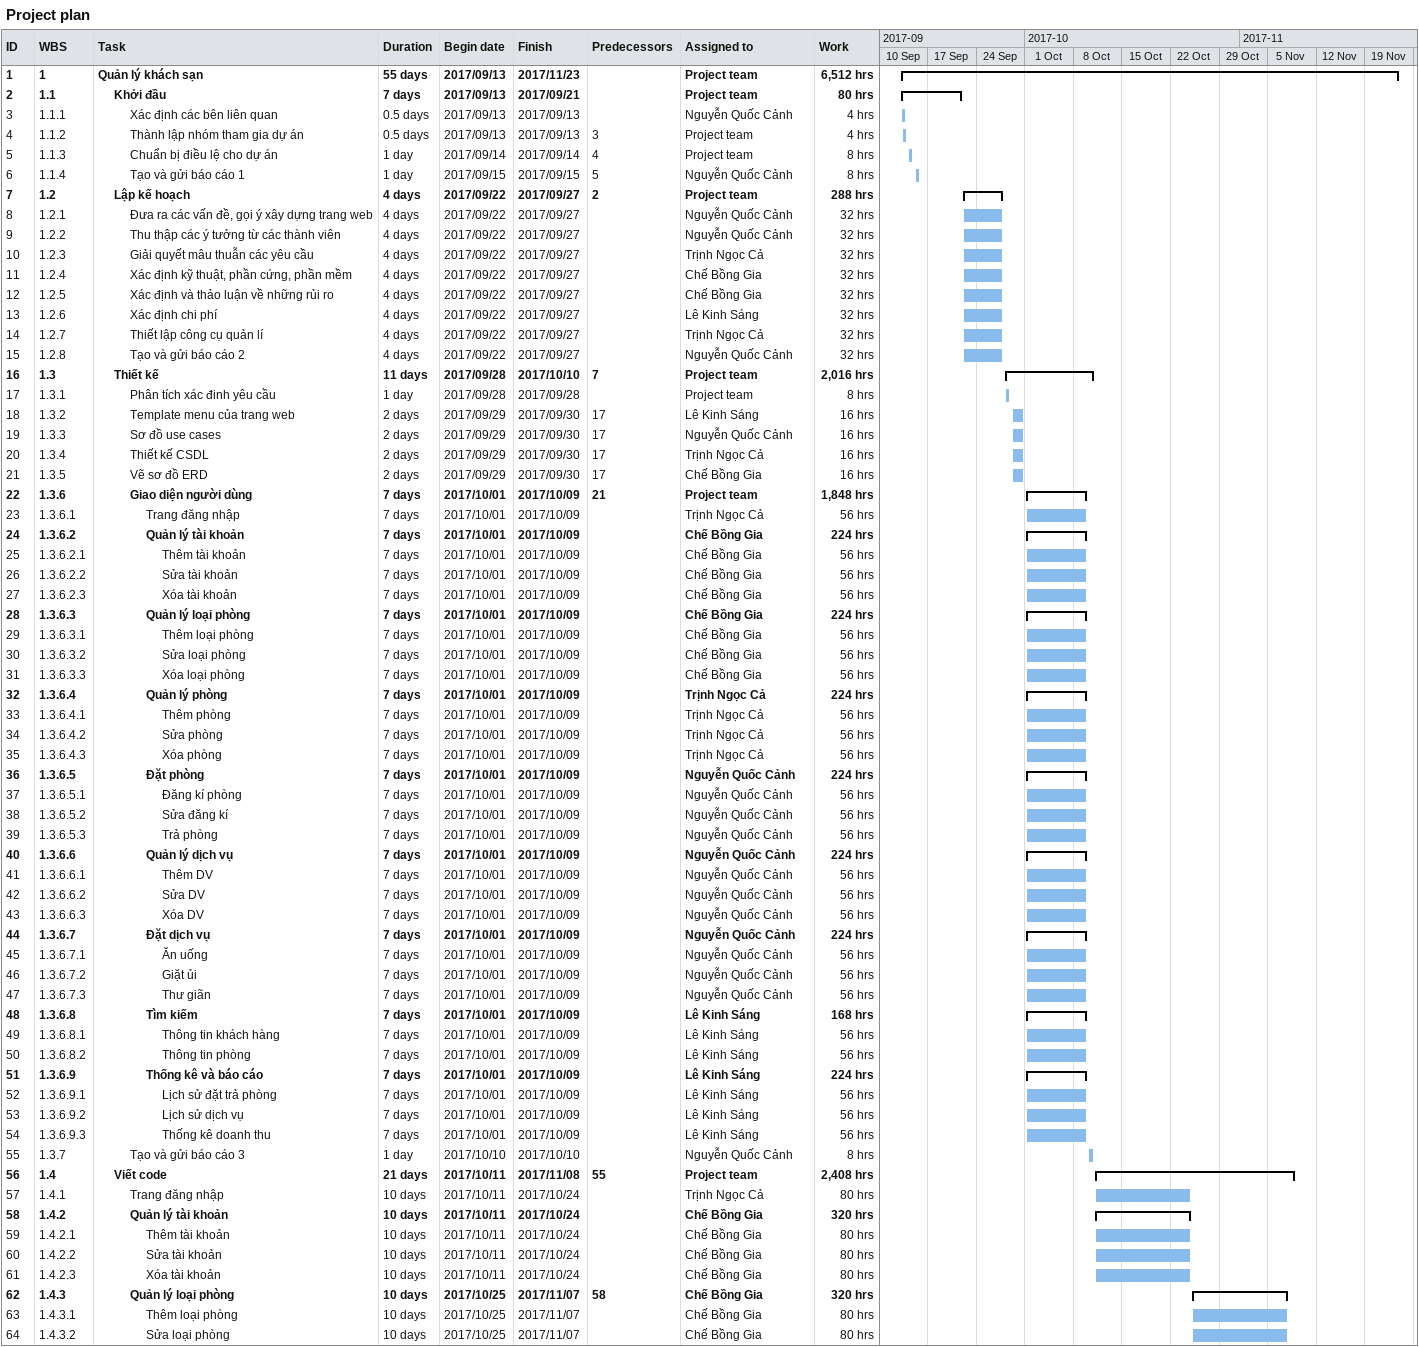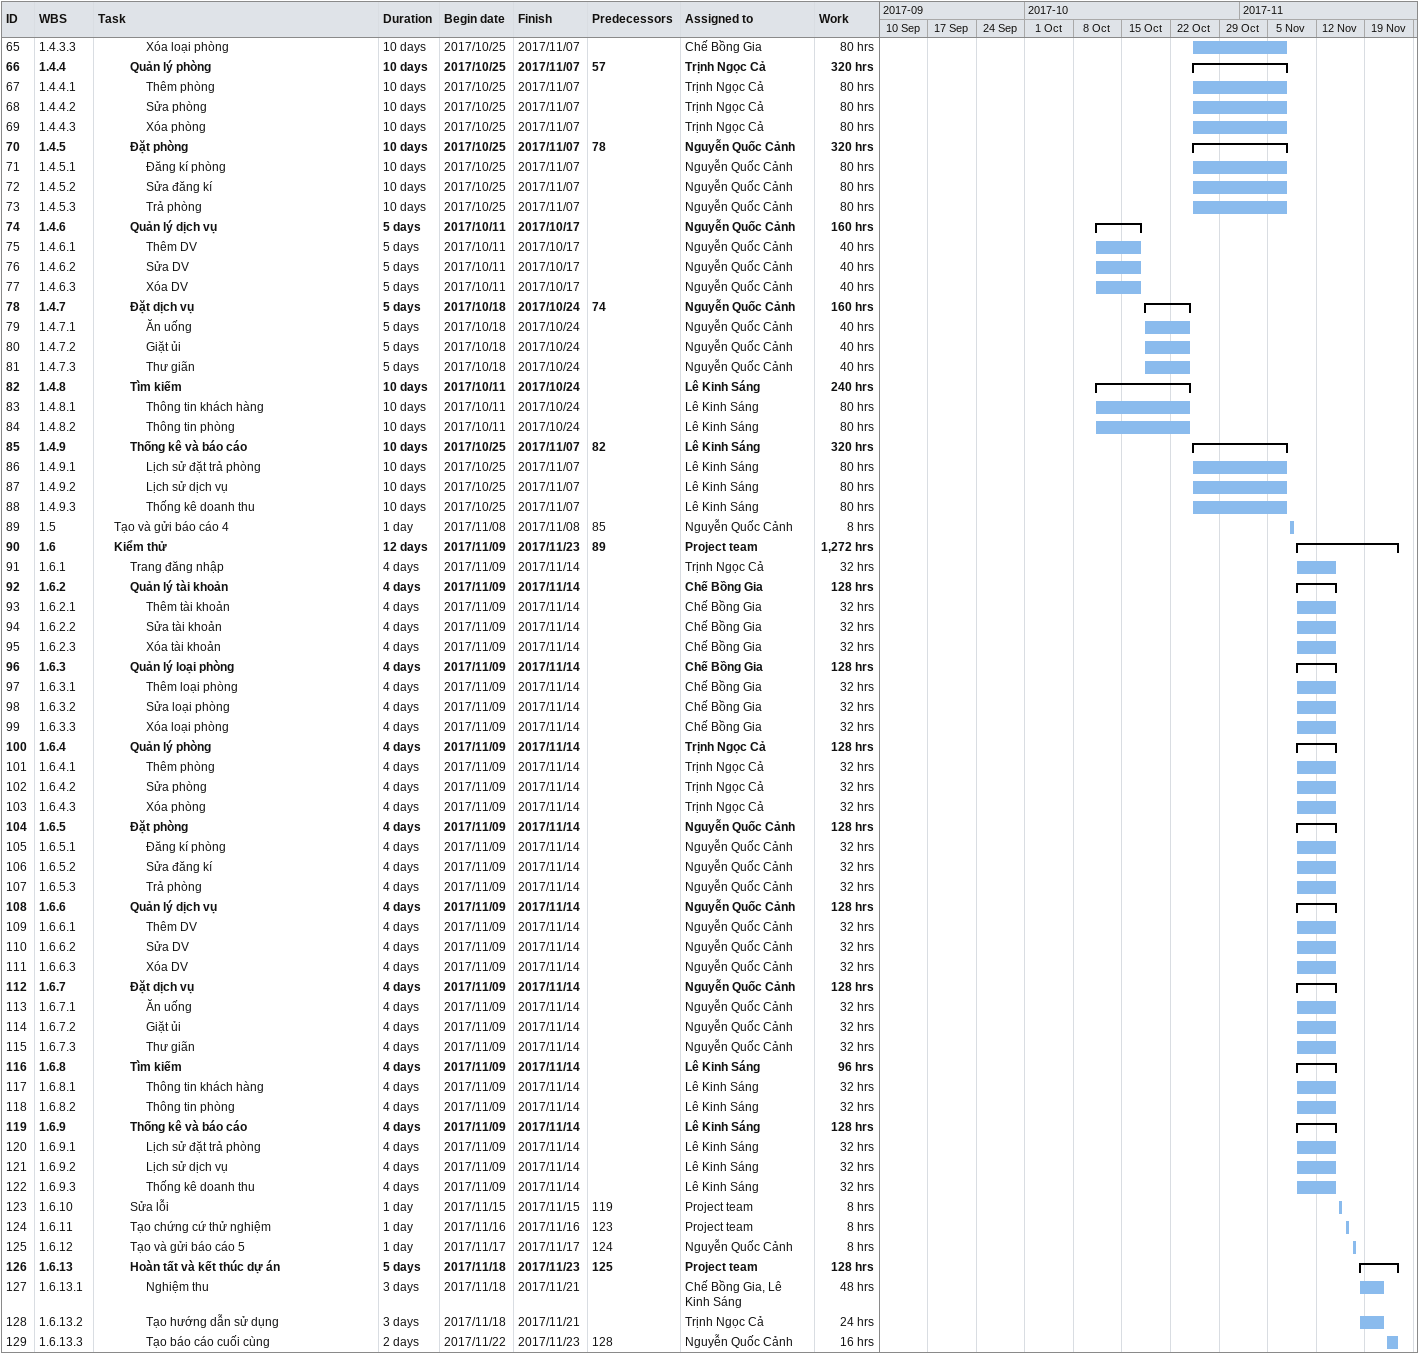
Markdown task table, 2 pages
Project plan

| ID | WBS | Task | Duration | Start | Finish | Predecessors | Resources | Work (h) |
|---|---|---|---|---|---|---|---|---|
| 1 | 1 | **Quản lý khách sạn** | 55d | 2017-09-13 | 2017-11-23 |  | Project team | 6512 |
| 2 | 1.1 | **Khởi đầu** | 7d | 2017-09-13 | 2017-09-21 |  | Project team | 80 |
| 3 | 1.1.1 | Xác định các bên liên quan | 0.5d | 2017-09-13 | 2017-09-13 |  | Nguyễn Quốc Cảnh | 4 |
| 4 | 1.1.2 | Thành lập nhóm tham gia dự án | 0.5d | 2017-09-13 | 2017-09-13 | 3 | Project team | 4 |
| 5 | 1.1.3 | Chuẩn bị điều lệ cho dự án | 1d | 2017-09-14 | 2017-09-14 | 4 | Project team | 8 |
| 6 | 1.1.4 | Tạo và gửi báo cáo 1 | 1d | 2017-09-15 | 2017-09-15 | 5 | Nguyễn Quốc Cảnh | 8 |
| 7 | 1.2 | **Lập kế hoạch** | 4d | 2017-09-22 | 2017-09-27 | 2 | Project team | 288 |
| 8 | 1.2.1 | Đưa ra các vấn đề, gọi ý xây dựng trang web | 4d | 2017-09-22 | 2017-09-27 |  | Nguyễn Quốc Cảnh | 32 |
| 9 | 1.2.2 | Thu thập các ý tưởng từ các thành viên | 4d | 2017-09-22 | 2017-09-27 |  | Nguyễn Quốc Cảnh | 32 |
| 10 | 1.2.3 | Giải quyết mâu thuẫn các yêu cầu | 4d | 2017-09-22 | 2017-09-27 |  | Trịnh Ngọc Cả | 32 |
| 11 | 1.2.4 | Xác định kỹ thuật, phần cứng, phần mềm | 4d | 2017-09-22 | 2017-09-27 |  | Chế Bồng Gia | 32 |
| 12 | 1.2.5 | Xác định và thảo luận về những rủi ro | 4d | 2017-09-22 | 2017-09-27 |  | Chế Bồng Gia | 32 |
| 13 | 1.2.6 | Xác định chi phí | 4d | 2017-09-22 | 2017-09-27 |  | Lê Kinh Sáng | 32 |
| 14 | 1.2.7 | Thiết lập công cụ quản lí | 4d | 2017-09-22 | 2017-09-27 |  | Trịnh Ngọc Cả | 32 |
| 15 | 1.2.8 | Tạo và gửi báo cáo 2 | 4d | 2017-09-22 | 2017-09-27 |  | Nguyễn Quốc Cảnh | 32 |
| 16 | 1.3 | **Thiết kế** | 11d | 2017-09-28 | 2017-10-10 | 7 | Project team | 2016 |
| 17 | 1.3.1 | Phân tích xác đinh yêu cầu | 1d | 2017-09-28 | 2017-09-28 |  | Project team | 8 |
| 18 | 1.3.2 | Template menu của trang web | 2d | 2017-09-29 | 2017-09-30 | 17 | Lê Kinh Sáng | 16 |
| 19 | 1.3.3 | Sơ đồ use cases | 2d | 2017-09-29 | 2017-09-30 | 17 | Nguyễn Quốc Cảnh | 16 |
| 20 | 1.3.4 | Thiết kế CSDL | 2d | 2017-09-29 | 2017-09-30 | 17 | Trịnh Ngọc Cả | 16 |
| 21 | 1.3.5 | Vẽ sơ đồ ERD | 2d | 2017-09-29 | 2017-09-30 | 17 | Chế Bồng Gia | 16 |
| 22 | 1.3.6 | **Giao diện người dùng** | 7d | 2017-10-01 | 2017-10-09 | 21 | Project team | 1848 |
| 23 | 1.3.6.1 | Trang đăng nhập | 7d | 2017-10-01 | 2017-10-09 |  | Trịnh Ngọc Cả | 56 |
| 24 | 1.3.6.2 | **Quản lý tài khoản** | 7d | 2017-10-01 | 2017-10-09 |  | Chế Bồng Gia | 224 |
| 25 | 1.3.6.2.1 | Thêm tài khoản | 7d | 2017-10-01 | 2017-10-09 |  | Chế Bồng Gia | 56 |
| 26 | 1.3.6.2.2 | Sửa tài khoản | 7d | 2017-10-01 | 2017-10-09 |  | Chế Bồng Gia | 56 |
| 27 | 1.3.6.2.3 | Xóa tài khoản | 7d | 2017-10-01 | 2017-10-09 |  | Chế Bồng Gia | 56 |
| 28 | 1.3.6.3 | **Quản lý loại phòng** | 7d | 2017-10-01 | 2017-10-09 |  | Chế Bồng Gia | 224 |
| 29 | 1.3.6.3.1 | Thêm loại phòng | 7d | 2017-10-01 | 2017-10-09 |  | Chế Bồng Gia | 56 |
| 30 | 1.3.6.3.2 | Sửa loại phòng | 7d | 2017-10-01 | 2017-10-09 |  | Chế Bồng Gia | 56 |
| 31 | 1.3.6.3.3 | Xóa loại phòng | 7d | 2017-10-01 | 2017-10-09 |  | Chế Bồng Gia | 56 |
| 32 | 1.3.6.4 | **Quản lý phòng** | 7d | 2017-10-01 | 2017-10-09 |  | Trịnh Ngọc Cả | 224 |
| 33 | 1.3.6.4.1 | Thêm phòng | 7d | 2017-10-01 | 2017-10-09 |  | Trịnh Ngọc Cả | 56 |
| 34 | 1.3.6.4.2 | Sửa phòng | 7d | 2017-10-01 | 2017-10-09 |  | Trịnh Ngọc Cả | 56 |
| 35 | 1.3.6.4.3 | Xóa phòng | 7d | 2017-10-01 | 2017-10-09 |  | Trịnh Ngọc Cả | 56 |
| 36 | 1.3.6.5 | **Đặt phòng** | 7d | 2017-10-01 | 2017-10-09 |  | Nguyễn Quốc Cảnh | 224 |
| 37 | 1.3.6.5.1 | Đăng kí phòng | 7d | 2017-10-01 | 2017-10-09 |  | Nguyễn Quốc Cảnh | 56 |
| 38 | 1.3.6.5.2 | Sửa đăng kí | 7d | 2017-10-01 | 2017-10-09 |  | Nguyễn Quốc Cảnh | 56 |
| 39 | 1.3.6.5.3 | Trả phòng | 7d | 2017-10-01 | 2017-10-09 |  | Nguyễn Quốc Cảnh | 56 |
| 40 | 1.3.6.6 | **Quản lý dịch vụ** | 7d | 2017-10-01 | 2017-10-09 |  | Nguyễn Quốc Cảnh | 224 |
| 41 | 1.3.6.6.1 | Thêm DV | 7d | 2017-10-01 | 2017-10-09 |  | Nguyễn Quốc Cảnh | 56 |
| 42 | 1.3.6.6.2 | Sửa DV | 7d | 2017-10-01 | 2017-10-09 |  | Nguyễn Quốc Cảnh | 56 |
| 43 | 1.3.6.6.3 | Xóa DV | 7d | 2017-10-01 | 2017-10-09 |  | Nguyễn Quốc Cảnh | 56 |
| 44 | 1.3.6.7 | **Đặt dịch vụ** | 7d | 2017-10-01 | 2017-10-09 |  | Nguyễn Quốc Cảnh | 224 |
| 45 | 1.3.6.7.1 | Ăn uống | 7d | 2017-10-01 | 2017-10-09 |  | Nguyễn Quốc Cảnh | 56 |
| 46 | 1.3.6.7.2 | Giặt ủi | 7d | 2017-10-01 | 2017-10-09 |  | Nguyễn Quốc Cảnh | 56 |
| 47 | 1.3.6.7.3 | Thư giãn | 7d | 2017-10-01 | 2017-10-09 |  | Nguyễn Quốc Cảnh | 56 |
| 48 | 1.3.6.8 | **Tìm kiếm** | 7d | 2017-10-01 | 2017-10-09 |  | Lê Kinh Sáng | 168 |
| 49 | 1.3.6.8.1 | Thông tin khách hàng | 7d | 2017-10-01 | 2017-10-09 |  | Lê Kinh Sáng | 56 |
| 50 | 1.3.6.8.2 | Thông tin phòng | 7d | 2017-10-01 | 2017-10-09 |  | Lê Kinh Sáng | 56 |
| 51 | 1.3.6.9 | **Thống kê và báo cáo** | 7d | 2017-10-01 | 2017-10-09 |  | Lê Kinh Sáng | 224 |
| 52 | 1.3.6.9.1 | Lịch sử đặt trả phòng | 7d | 2017-10-01 | 2017-10-09 |  | Lê Kinh Sáng | 56 |
| 53 | 1.3.6.9.2 | Lịch sử dịch vụ | 7d | 2017-10-01 | 2017-10-09 |  | Lê Kinh Sáng | 56 |
| 54 | 1.3.6.9.3 | Thống kê doanh thu | 7d | 2017-10-01 | 2017-10-09 |  | Lê Kinh Sáng | 56 |
| 55 | 1.3.7 | Tạo và gửi báo cáo 3 | 1d | 2017-10-10 | 2017-10-10 |  | Nguyễn Quốc Cảnh | 8 |
| 56 | 1.4 | **Viết code** | 21d | 2017-10-11 | 2017-11-08 | 55 | Project team | 2408 |
| 57 | 1.4.1 | Trang đăng nhập | 10d | 2017-10-11 | 2017-10-24 |  | Trịnh Ngọc Cả | 80 |
| 58 | 1.4.2 | **Quản lý tài khoản** | 10d | 2017-10-11 | 2017-10-24 |  | Chế Bồng Gia | 320 |
| 59 | 1.4.2.1 | Thêm tài khoản | 10d | 2017-10-11 | 2017-10-24 |  | Chế Bồng Gia | 80 |
| 60 | 1.4.2.2 | Sửa tài khoản | 10d | 2017-10-11 | 2017-10-24 |  | Chế Bồng Gia | 80 |
| 61 | 1.4.2.3 | Xóa tài khoản | 10d | 2017-10-11 | 2017-10-24 |  | Chế Bồng Gia | 80 |
| 62 | 1.4.3 | **Quản lý loại phòng** | 10d | 2017-10-25 | 2017-11-07 | 58 | Chế Bồng Gia | 320 |
| 63 | 1.4.3.1 | Thêm loại phòng | 10d | 2017-10-25 | 2017-11-07 |  | Chế Bồng Gia | 80 |
| 64 | 1.4.3.2 | Sửa loại phòng | 10d | 2017-10-25 | 2017-11-07 |  | Chế Bồng Gia | 80 |
| 65 | 1.4.3.3 | Xóa loại phòng | 10d | 2017-10-25 | 2017-11-07 |  | Chế Bồng Gia | 80 |
| 66 | 1.4.4 | **Quản lý phòng** | 10d | 2017-10-25 | 2017-11-07 | 57 | Trịnh Ngọc Cả | 320 |
| 67 | 1.4.4.1 | Thêm phòng | 10d | 2017-10-25 | 2017-11-07 |  | Trịnh Ngọc Cả | 80 |
| 68 | 1.4.4.2 | Sửa phòng | 10d | 2017-10-25 | 2017-11-07 |  | Trịnh Ngọc Cả | 80 |
| 69 | 1.4.4.3 | Xóa phòng | 10d | 2017-10-25 | 2017-11-07 |  | Trịnh Ngọc Cả | 80 |
| 70 | 1.4.5 | **Đặt phòng** | 10d | 2017-10-25 | 2017-11-07 | 78 | Nguyễn Quốc Cảnh | 320 |
| 71 | 1.4.5.1 | Đăng kí phòng | 10d | 2017-10-25 | 2017-11-07 |  | Nguyễn Quốc Cảnh | 80 |
| 72 | 1.4.5.2 | Sửa đăng kí | 10d | 2017-10-25 | 2017-11-07 |  | Nguyễn Quốc Cảnh | 80 |
| 73 | 1.4.5.3 | Trả phòng | 10d | 2017-10-25 | 2017-11-07 |  | Nguyễn Quốc Cảnh | 80 |
| 74 | 1.4.6 | **Quản lý dịch vụ** | 5d | 2017-10-11 | 2017-10-17 |  | Nguyễn Quốc Cảnh | 160 |
| 75 | 1.4.6.1 | Thêm DV | 5d | 2017-10-11 | 2017-10-17 |  | Nguyễn Quốc Cảnh | 40 |
| 76 | 1.4.6.2 | Sửa DV | 5d | 2017-10-11 | 2017-10-17 |  | Nguyễn Quốc Cảnh | 40 |
| 77 | 1.4.6.3 | Xóa DV | 5d | 2017-10-11 | 2017-10-17 |  | Nguyễn Quốc Cảnh | 40 |
| 78 | 1.4.7 | **Đặt dịch vụ** | 5d | 2017-10-18 | 2017-10-24 | 74 | Nguyễn Quốc Cảnh | 160 |
| 79 | 1.4.7.1 | Ăn uống | 5d | 2017-10-18 | 2017-10-24 |  | Nguyễn Quốc Cảnh | 40 |
| 80 | 1.4.7.2 | Giặt ủi | 5d | 2017-10-18 | 2017-10-24 |  | Nguyễn Quốc Cảnh | 40 |
| 81 | 1.4.7.3 | Thư giãn | 5d | 2017-10-18 | 2017-10-24 |  | Nguyễn Quốc Cảnh | 40 |
| 82 | 1.4.8 | **Tìm kiếm** | 10d | 2017-10-11 | 2017-10-24 |  | Lê Kinh Sáng | 240 |
| 83 | 1.4.8.1 | Thông tin khách hàng | 10d | 2017-10-11 | 2017-10-24 |  | Lê Kinh Sáng | 80 |
| 84 | 1.4.8.2 | Thông tin phòng | 10d | 2017-10-11 | 2017-10-24 |  | Lê Kinh Sáng | 80 |
| 85 | 1.4.9 | **Thống kê và báo cáo** | 10d | 2017-10-25 | 2017-11-07 | 82 | Lê Kinh Sáng | 320 |
| 86 | 1.4.9.1 | Lịch sử đặt trả phòng | 10d | 2017-10-25 | 2017-11-07 |  | Lê Kinh Sáng | 80 |
| 87 | 1.4.9.2 | Lịch sử dịch vụ | 10d | 2017-10-25 | 2017-11-07 |  | Lê Kinh Sáng | 80 |
| 88 | 1.4.9.3 | Thống kê doanh thu | 10d | 2017-10-25 | 2017-11-07 |  | Lê Kinh Sáng | 80 |
| 89 | 1.5 | Tạo và gửi báo cáo 4 | 1d | 2017-11-08 | 2017-11-08 | 85 | Nguyễn Quốc Cảnh | 8 |
| 90 | 1.6 | **Kiểm thử** | 12d | 2017-11-09 | 2017-11-23 | 89 | Project team | 1272 |
| 91 | 1.6.1 | Trang đăng nhập | 4d | 2017-11-09 | 2017-11-14 |  | Trịnh Ngọc Cả | 32 |
| 92 | 1.6.2 | **Quản lý tài khoản** | 4d | 2017-11-09 | 2017-11-14 |  | Chế Bồng Gia | 128 |
| 93 | 1.6.2.1 | Thêm tài khoản | 4d | 2017-11-09 | 2017-11-14 |  | Chế Bồng Gia | 32 |
| 94 | 1.6.2.2 | Sửa tài khoản | 4d | 2017-11-09 | 2017-11-14 |  | Chế Bồng Gia | 32 |
| 95 | 1.6.2.3 | Xóa tài khoản | 4d | 2017-11-09 | 2017-11-14 |  | Chế Bồng Gia | 32 |
| 96 | 1.6.3 | **Quản lý loại phòng** | 4d | 2017-11-09 | 2017-11-14 |  | Chế Bồng Gia | 128 |
| 97 | 1.6.3.1 | Thêm loại phòng | 4d | 2017-11-09 | 2017-11-14 |  | Chế Bồng Gia | 32 |
| 98 | 1.6.3.2 | Sửa loại phòng | 4d | 2017-11-09 | 2017-11-14 |  | Chế Bồng Gia | 32 |
| 99 | 1.6.3.3 | Xóa loại phòng | 4d | 2017-11-09 | 2017-11-14 |  | Chế Bồng Gia | 32 |
| 100 | 1.6.4 | **Quản lý phòng** | 4d | 2017-11-09 | 2017-11-14 |  | Trịnh Ngọc Cả | 128 |
| 101 | 1.6.4.1 | Thêm phòng | 4d | 2017-11-09 | 2017-11-14 |  | Trịnh Ngọc Cả | 32 |
| 102 | 1.6.4.2 | Sửa phòng | 4d | 2017-11-09 | 2017-11-14 |  | Trịnh Ngọc Cả | 32 |
| 103 | 1.6.4.3 | Xóa phòng | 4d | 2017-11-09 | 2017-11-14 |  | Trịnh Ngọc Cả | 32 |
| 104 | 1.6.5 | **Đặt phòng** | 4d | 2017-11-09 | 2017-11-14 |  | Nguyễn Quốc Cảnh | 128 |
| 105 | 1.6.5.1 | Đăng kí phòng | 4d | 2017-11-09 | 2017-11-14 |  | Nguyễn Quốc Cảnh | 32 |
| 106 | 1.6.5.2 | Sửa đăng kí | 4d | 2017-11-09 | 2017-11-14 |  | Nguyễn Quốc Cảnh | 32 |
| 107 | 1.6.5.3 | Trả phòng | 4d | 2017-11-09 | 2017-11-14 |  | Nguyễn Quốc Cảnh | 32 |
| 108 | 1.6.6 | **Quản lý dịch vụ** | 4d | 2017-11-09 | 2017-11-14 |  | Nguyễn Quốc Cảnh | 128 |
| 109 | 1.6.6.1 | Thêm DV | 4d | 2017-11-09 | 2017-11-14 |  | Nguyễn Quốc Cảnh | 32 |
| 110 | 1.6.6.2 | Sửa DV | 4d | 2017-11-09 | 2017-11-14 |  | Nguyễn Quốc Cảnh | 32 |
| 111 | 1.6.6.3 | Xóa DV | 4d | 2017-11-09 | 2017-11-14 |  | Nguyễn Quốc Cảnh | 32 |
| 112 | 1.6.7 | **Đặt dịch vụ** | 4d | 2017-11-09 | 2017-11-14 |  | Nguyễn Quốc Cảnh | 128 |
| 113 | 1.6.7.1 | Ăn uống | 4d | 2017-11-09 | 2017-11-14 |  | Nguyễn Quốc Cảnh | 32 |
| 114 | 1.6.7.2 | Giặt ủi | 4d | 2017-11-09 | 2017-11-14 |  | Nguyễn Quốc Cảnh | 32 |
| 115 | 1.6.7.3 | Thư giãn | 4d | 2017-11-09 | 2017-11-14 |  | Nguyễn Quốc Cảnh | 32 |
| 116 | 1.6.8 | **Tìm kiếm** | 4d | 2017-11-09 | 2017-11-14 |  | Lê Kinh Sáng | 96 |
| 117 | 1.6.8.1 | Thông tin khách hàng | 4d | 2017-11-09 | 2017-11-14 |  | Lê Kinh Sáng | 32 |
| 118 | 1.6.8.2 | Thông tin phòng | 4d | 2017-11-09 | 2017-11-14 |  | Lê Kinh Sáng | 32 |
| 119 | 1.6.9 | **Thống kê và báo cáo** | 4d | 2017-11-09 | 2017-11-14 |  | Lê Kinh Sáng | 128 |
| 120 | 1.6.9.1 | Lịch sử đặt trả phòng | 4d | 2017-11-09 | 2017-11-14 |  | Lê Kinh Sáng | 32 |
| 121 | 1.6.9.2 | Lịch sử dịch vụ | 4d | 2017-11-09 | 2017-11-14 |  | Lê Kinh Sáng | 32 |
| 122 | 1.6.9.3 | Thống kê doanh thu | 4d | 2017-11-09 | 2017-11-14 |  | Lê Kinh Sáng | 32 |
| 123 | 1.6.10 | Sửa lỗi | 1d | 2017-11-15 | 2017-11-15 | 119 | Project team | 8 |
| 124 | 1.6.11 | Tạo chứng cứ thử nghiệm | 1d | 2017-11-16 | 2017-11-16 | 123 | Project team | 8 |
| 125 | 1.6.12 | Tạo và gửi báo cáo 5 | 1d | 2017-11-17 | 2017-11-17 | 124 | Nguyễn Quốc Cảnh | 8 |
| 126 | 1.6.13 | **Hoàn tất và kết thúc dự án** | 5d | 2017-11-18 | 2017-11-23 | 125 | Project team | 128 |
| 127 | 1.6.13.1 | Nghiệm thu | 3d | 2017-11-18 | 2017-11-21 |  | Chế Bồng Gia, Lê Kinh Sáng | 48 |
| 128 | 1.6.13.2 | Tạo hướng dẫn sử dụng | 3d | 2017-11-18 | 2017-11-21 |  | Trịnh Ngọc Cả | 24 |
| 129 | 1.6.13.3 | Tạo báo cáo cuối cùng | 2d | 2017-11-22 | 2017-11-23 | 128 | Nguyễn Quốc Cảnh | 16 |
